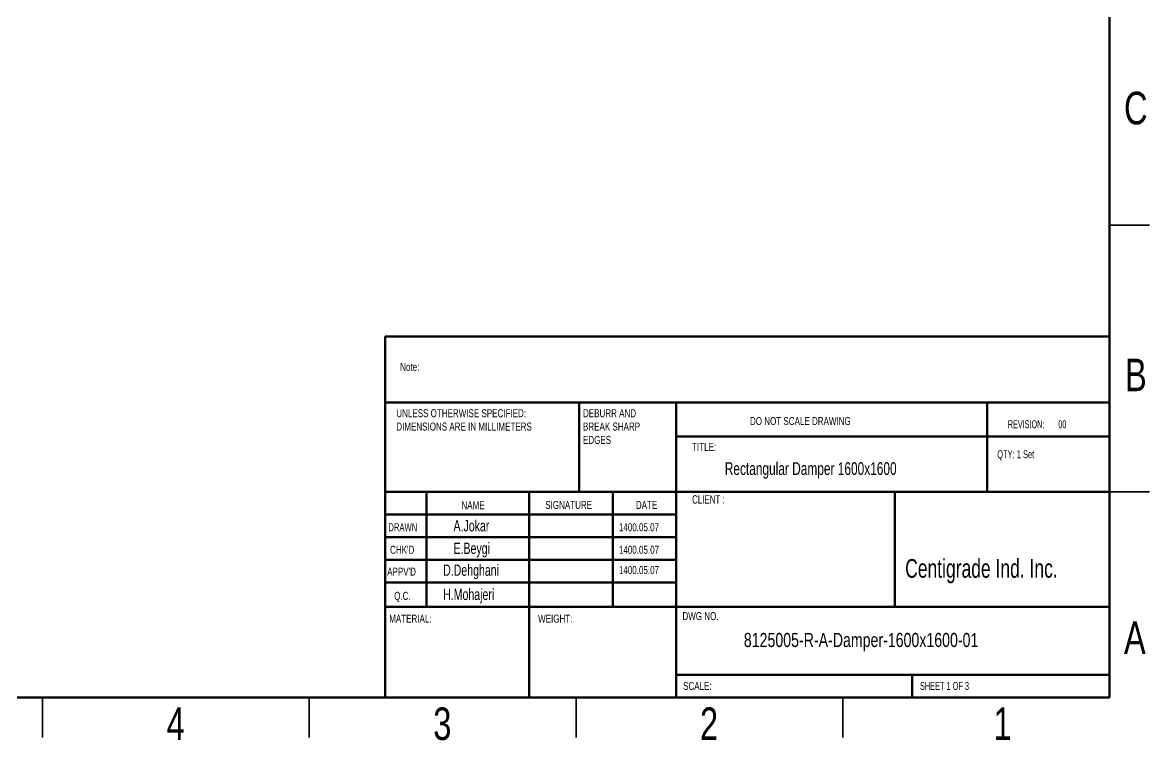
# Model space of a CAD drawing. Header units: millimetres. Extents: x -361 to 14022, y -1822 to 1455.
# Drawn here: x 3935 to 4146.3, y 680.8 to 815.3 of the extents above; entities that cross this region are included whole.
import ezdxf

# ---------------------------------------------------------------- set-up
doc = ezdxf.new("R2010")
doc.units = ezdxf.units.MM
doc.styles.add('SLDTEXTSTYLE0', font='TXT', dxfattribs={"width": 0.75})
doc.styles.add('SLDTEXTSTYLE1', font='TXT', dxfattribs={"width": 0.686449})
doc.styles.add('SLDTEXTSTYLE2', font='TXT', dxfattribs={"width": 0.652778})
doc.styles.add('SLDTEXTSTYLE3', font='TXT', dxfattribs={"width": 0.6875})
doc.styles.add('SLDTEXTSTYLE4', font='TXT', dxfattribs={"width": 0.7})

# ---------------------------------------------------------------- blocks, each defined once
blk = doc.blocks.new('SW_NOTE_0')
at = {"color": 0, "linetype": 'Continuous', "lineweight": 0, "char_height": 1.5, "attachment_point": 1, "style": 'SLDTEXTSTYLE0'}
for s, insert in [('UNLESS OTHERWISE SPECIFIED:', (0, 1.93)), ('DIMENSIONS ARE IN MILLIMETERS', (0, -0.57))]:
    blk.add_mtext(s, dxfattribs=dict(at, insert=insert))
blk = doc.blocks.new('SW_NOTE_1')
at = {"color": 0, "linetype": 'Continuous', "lineweight": 0, "char_height": 1.5, "attachment_point": 1, "style": 'SLDTEXTSTYLE0'}
for s, insert in [('DEBURR AND', (0, 1.93)), ('BREAK SHARP', (0, -0.57)), ('EDGES', (0, -3.07))]:
    blk.add_mtext(s, dxfattribs=dict(at, insert=insert))

msp = doc.modelspace()

# ---------------------------------------------------------------- linework, layer by layer
at = {"color": 7, "linetype": 'Continuous', "lineweight": 70}
for p, q in [((4138.757859, 965.859801), (4138.757859, 688.859801)), ((4138.757859, 688.859801), (3738.757859, 688.859801))]:
    msp.add_line(p, q, dxfattribs=at)
at = {"color": 7, "linetype": 'Continuous', "lineweight": 35}
for p, q in [((4138.757859, 777.359801), (4146.257859, 777.359801)), ((4138.757859, 727.359801), (4146.257859, 727.359801)), ((3938.757859, 681.359801), (3938.757859, 688.859801)), ((3938.757859, 688.859801), (3938.757859, 681.359801)), ((3988.757859, 688.859801), (3988.757859, 681.359801)), ((4038.757859, 688.859801), (4038.757859, 681.359801)), ((4088.757859, 688.859801), (4088.757859, 681.359801))]:
    msp.add_line(p, q, dxfattribs=at)
at = {"color": 7, "linetype": 'Continuous', "lineweight": 50}
for p, q in [((4002.957859, 756.456807), (4138.757859, 756.456807)), ((4002.957859, 756.456807), (4002.957859, 744.109801)), ((4002.957859, 744.109801), (4138.757859, 744.109801)), ((4002.957859, 744.109801), (4002.957859, 689.109801)), ((4039.357859, 744.109801), (4039.357859, 727.359801)), ((4057.557859, 744.109801), (4057.557859, 688.859801)), ((4115.847885, 727.359801), (4115.847885, 744.109801)), ((4138.757859, 737.734801), (4057.557859, 737.734801)), ((4138.757859, 727.359801), (4002.957859, 727.359801)), ((4010.757859, 727.359801), (4010.757859, 705.859801)), ((4029.948811, 727.359801), (4029.948811, 689.109801)), ((4045.663935, 727.359801), (4045.663935, 705.859801)), ((4057.557859, 689.109801), (4057.557859, 727.359801)), ((4098.543799, 705.859801), (4098.543799, 727.359801)), ((4057.557859, 723.109801), (4002.957859, 723.109801)), ((4057.557859, 718.859801), (4002.957859, 718.859801)), ((4057.557859, 714.609801), (4002.957859, 714.609801)), ((4057.557859, 710.359801), (4002.957859, 710.359801)), ((4013.357859, 705.859801), (4002.957859, 705.859801)), ((4013.357859, 705.859801), (4138.757859, 705.859801)), ((4057.557859, 693.109801), (4138.757859, 693.109801)), ((4101.757859, 688.859801), (4101.757859, 693.109801))]:
    msp.add_line(p, q, dxfattribs=at)

# ---------------------------------------------------------------- block references
at = {"color": 7, "linetype": 'Continuous', "lineweight": 0}
for name, p in [('SW_NOTE_0', (4005.066689, 740.929291)), ('SW_NOTE_1', (4040.067075, 740.929291))]:
    msp.add_blockref(name, p, dxfattribs=at)

# ---------------------------------------------------------------- texts
for s, insert, char_height, attachment_point, style in [('C', (4143.694359, 802.335491), 6.096, 2, 'SLDTEXTSTYLE0'), ('B', (4143.711292, 752.335491), 6.096, 2, 'SLDTEXTSTYLE0'), ('Note:', (4005.790139, 751.5261), 1.5, 1, 'SLDTEXTSTYLE0'), ('DO NOT SCALE DRAWING', (4071.3725, 741.392795), 1.5, 1, 'SLDTEXTSTYLE0'), ('REVISION:       00', (4119.712749, 740.794574), 1.5, 1, 'SLDTEXTSTYLE2'), ('TITLE:', (4060.517374, 736.543728), 1.5, 1, 'SLDTEXTSTYLE0'), ('QTY: 1 Set', (4117.716004, 735.164838), 1.5, 1, 'SLDTEXTSTYLE4'), ('Rectangular Damper 1600x1600', (4066.6437, 732.92438), 2.38125, 1, 'SLDTEXTSTYLE4'), ('CLIENT :', (4060.517374, 726.74507), 1.5875, 1, 'SLDTEXTSTYLE4'), ('NAME', (4017.280098, 725.611284), 1.5, 1, 'SLDTEXTSTYLE0'), ('SIGNATURE', (4032.991447, 725.671557), 1.5, 1, 'SLDTEXTSTYLE0'), ('DATE', (4049.975685, 725.671557), 1.5, 1, 'SLDTEXTSTYLE0'), ('DRAWN', (4003.601222, 721.494582), 1.5, 1, 'SLDTEXTSTYLE1'), ('A.Jokar', (4015.791097, 722.079014), 2.1166667, 1, 'SLDTEXTSTYLE4'), ('1400.05.07', (4046.795558, 721.494582), 1.5, 1, 'SLDTEXTSTYLE0'), ("CHK'D", (4003.897081, 717.271654), 1.5, 1, 'SLDTEXTSTYLE0'), ('E.Beygi', (4015.791097, 717.856085), 2.1166667, 1, 'SLDTEXTSTYLE4'), ('1400.05.07', (4046.795558, 717.271654), 1.5, 1, 'SLDTEXTSTYLE0'), ('Centigrade Ind. Inc.', (4100.465433, 714.783217), 3.5, 1, 'SLDTEXTSTYLE4'), ("APPV'D", (4003.359581, 713.175668), 1.5, 1, 'SLDTEXTSTYLE0'), ('D.Dehghani', (4013.84505, 713.760099), 2.1166667, 1, 'SLDTEXTSTYLE4'), ('1400.05.07', (4046.795558, 713.474234), 1.5, 1, 'SLDTEXTSTYLE0'), ('Q.C.', (4004.673253, 708.635437), 1.5, 1, 'SLDTEXTSTYLE0'), ('H.Mohajeri', (4013.84505, 709.219868), 2.1166667, 1, 'SLDTEXTSTYLE4'), ('MATERIAL:', (4003.733097, 704.364463), 1.5, 1, 'SLDTEXTSTYLE0'), ('WEIGHT:', (4031.651466, 704.363047), 1.4986, 1, 'SLDTEXTSTYLE0'), ('DWG NO.', (4058.710861, 704.845857), 1.5, 1, 'SLDTEXTSTYLE0'), ('A', (4143.514442, 703.085491), 6.096, 2, 'SLDTEXTSTYLE0'), ('8125005-R-A-Damper-1600x1600-01', (4070.221573, 700.940875), 2.64583333, 1, 'SLDTEXTSTYLE0'), ('SCALE:', (4058.831825, 691.759888), 1.5, 1, 'SLDTEXTSTYLE0'), ('SHEET 1 OF 3', (4103.236153, 691.759888), 1.5, 1, 'SLDTEXTSTYLE3'), ('4', (3963.696476, 686.973491), 6.096, 2, 'SLDTEXTSTYLE0'), ('3', (4013.696476, 686.973491), 6.096, 2, 'SLDTEXTSTYLE0'), ('2', (4063.696476, 686.973491), 6.096, 2, 'SLDTEXTSTYLE0'), ('1', (4118.696476, 686.973491), 6.096, 2, 'SLDTEXTSTYLE0')]:
    msp.add_mtext(s, dxfattribs=dict(at, insert=insert, char_height=char_height, attachment_point=attachment_point, style=style))

doc.saveas('drawing.dxf')
